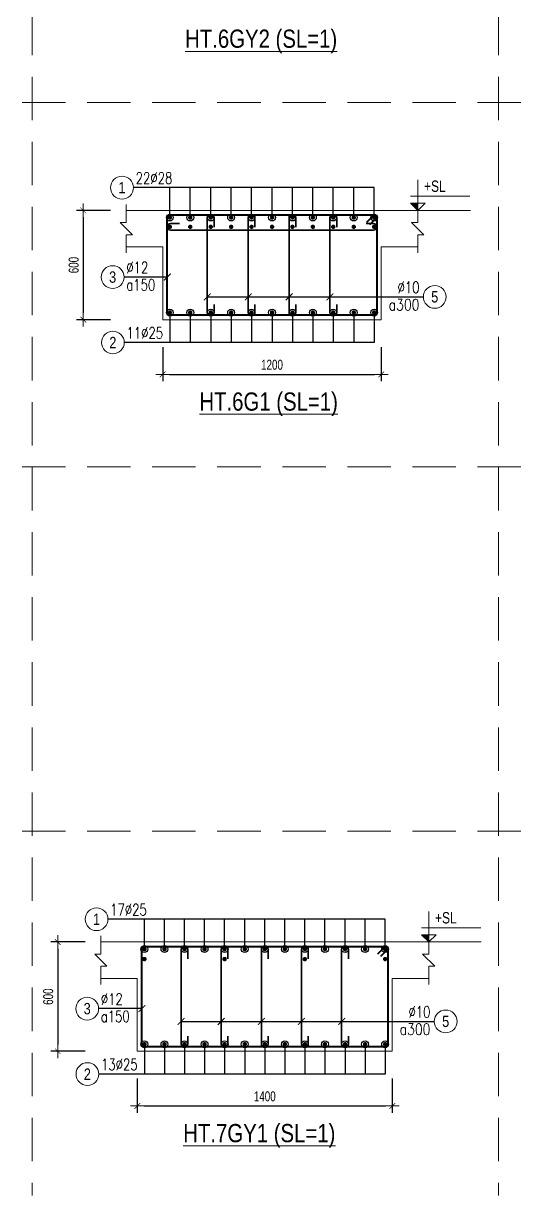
# Model space of a CAD drawing. Header units: millimetres. Extents: x 225489 to 327520, y -235866 to -221866.
# Drawn here: x 256713 to 259437, y -235866 to -229432 of the extents above; entities that cross this region are included whole.
import ezdxf
from ezdxf.enums import TextEntityAlignment as Align

# ---------------------------------------------------------------- set-up
doc = ezdxf.new("R2010")
doc.units = ezdxf.units.MM
doc.header["$PDMODE"] = 3
doc.linetypes.add('HIDDEN2', pattern=[4.7625, 3.175, -1.5875])
doc.layers.get('0').update_dxf_attribs({"lineweight": 20})
doc.layers.get('Defpoints').update_dxf_attribs({"color": 151, "lineweight": 9})
for name, color, linetype, lineweight in [('NDC_S_ANNO', 7, 'Continuous', 20), ('NDC_S_CONTINUOUS', 3, 'Continuous', 20), ('NDC_S_DIM', 1, 'Continuous', 15), ('NDC_S_HIDDEN', 8, 'HIDDEN2', 13), ('NDC_S_REBAR', 4, 'Continuous', 35), ('NDC_S_STIRRUP', 4, 'Continuous', 40), ('NDC_S_TEXT SYMBOL', 7, 'Continuous', 20), ('NDC_S_THIN LINE', 8, 'Continuous', 9), ('NDC_S_VN TEXT', 7, 'Continuous', 20)]:
    doc.layers.add(name, color=color, linetype=linetype, lineweight=lineweight)
doc.styles.add('ARIAL', font='arial.ttf', dxfattribs={"width": 0.8})
doc.styles.add('NDC_ANNO', font='', dxfattribs={"width": 0.8})
doc.styles.add('NDC_DIM', font='', dxfattribs={"width": 0.75})
doc.styles.add('NDC_EN TXT', font='romans.shx', dxfattribs={"width": 0.8})
doc.styles.get('NDC_ANNO').set_extended_font_data('Dotum')
doc.styles.get('NDC_DIM').set_extended_font_data('Dotum')
doc.dimstyles.new('NDC_dim_25', dxfattribs={"dimscale": 25, "dimtxt": 2.2, "dimasz": 1.5, "dimexe": 1.5, "dimexo": 2.5, "dimgap": 1, "dimtad": 1, "dimdec": 0, "dimzin": 0, "dimdsep": 46, "dimtxsty": 'NDC_DIM', "dimblk": 'DIMMARK', "dimcen": 0.09, "dimdle": 1.2, "dimclrd": 1, "dimclre": 1, "dimclrt": 3, "dimadec": 0, "dimazin": 0, "dimtfac": 1, "dimtdec": 0, "dimtix": 1, "dimtofl": 0, "dimtmove": 0, "dimatfit": 3, "dimfxl": 6, "dimfxlon": 1, "dimtolj": 1, "dimtzin": 0, "dimarcsym": 0})

# ---------------------------------------------------------------- blocks, each defined once
blk = doc.blocks.new('kata_block_TD')
at = {"color": 6, "linetype": 'ByBlock', "lineweight": -2, "style": 'ARIAL', "width": 0.8}
blk.add_attdef('SECTDET2', text='', height=5, dxfattribs=at).set_placement((0, 7.97), align=Align.CENTER)
at = {"color": 0, "linetype": 'ByBlock', "lineweight": -2, "style": 'ARIAL', "width": 0.8}
blk.add_attdef('SECTDET1', text='', height=5, dxfattribs=at).set_placement((0, 1.47), align=Align.CENTER)
at = {"color": 3, "lineweight": 25, "style": 'ARIAL', "width": 0.8}
blk.add_attdef('SSCALE', text='', height=2.5, dxfattribs=at).set_placement((0, -4), align=Align.CENTER)
blk = doc.blocks.new('kata_block_CT')
at = {"layer": 'NDC_S_ANNO'}
blk.add_hatch(color=3, dxfattribs=at).paths.add_polyline_path([(0, 1.6), (-1.61, 1.6), (0, 0)])
at = {"layer": 'NDC_S_ANNO', "ltscale": 50}
h = blk.add_hatch(dxfattribs=at)
h.set_pattern_fill('ANSI31', color=256, scale=1.406, style=0)
h.paths.add_polyline_path([(0, 1.6), (0, 0), (1.61, 1.6)])
for p, q in [((-1.59, 3.14), (11.47, 3.14)), ((11.56, 0), (-1.64, 0))]:
    blk.add_line(p, q, dxfattribs=at)
for points in [[(0, 6.69), (0, 0)], [(0, 0), (-1.61, 1.6), (0, 1.6)], [(0, 0), (1.61, 1.6), (0, 1.6)]]:
    blk.add_lwpolyline(points, dxfattribs=at)
at = {"layer": 'NDC_S_ANNO', "color": 8, "ltscale": 50}
blk.add_lwpolyline([(0, 0), (-1.61, 1.6), (0, 1.6)], dxfattribs=at)
at = {"layer": 'NDC_S_TEXT SYMBOL', "color": 3, "style": 'NDC_ANNO', "width": 0.8}
blk.add_attdef('CT', (1.41, 4.07), '', height=2.5, dxfattribs=at)
blk = doc.blocks.new('DIMMARK')
at = {"layer": 'NDC_S_DIM', "color": 1}
blk.add_line((-1.5, 0), (1, 0), dxfattribs=at)
at = {"layer": 'NDC_S_DIM', "color": 2, "const_width": 0.1}
blk.add_lwpolyline([(-0.42, -0.42), (0.42, 0.42)], dxfattribs=at)
blk = doc.blocks.new('*D146')
at = {"layer": 'Defpoints', "color": 0, "transparency": 16777216}
for p in [(257477.8, -231058.1), (258677.8, -231058.1), (258677.8, -231358.1)]:
    blk.add_point(p, dxfattribs=at)
at = {"layer": 'NDC_S_DIM', "color": 1, "lineweight": -2, "transparency": 16777216}
for p, q in [((257477.8, -231208.1), (257477.8, -231395.6)), ((258677.8, -231208.1), (258677.8, -231395.6)), ((257515.3, -231358.1), (258640.3, -231358.1))]:
    blk.add_line(p, q, dxfattribs=at)
at = {"layer": 'NDC_S_DIM', "color": 1, "lineweight": -2, "transparency": 16777216, "xscale": 37.5, "yscale": 37.5, "zscale": 37.5, "rotation": 180}
blk.add_blockref('DIMMARK', (257477.8, -231358.1), dxfattribs=at)
at = {"layer": 'NDC_S_DIM', "color": 1, "lineweight": -2, "transparency": 16777216, "xscale": 37.5, "yscale": 37.5, "zscale": 37.5}
blk.add_blockref('DIMMARK', (258677.8, -231358.1), dxfattribs=at)
at = {"layer": 'NDC_S_DIM', "color": 3, "transparency": 16777216, "insert": (258077.8, -231305.6), "char_height": 55, "attachment_point": 5, "style": 'NDC_DIM'}
blk.add_mtext('\\A1;1200', dxfattribs=at)
blk = doc.blocks.new('kata_block_THEP')
at = {"layer": 'NDC_S_REBAR', "color": 0}
for p, q in [((-0.5, 0), (0.5, 0)), ((-0.35, 0.35), (0.35, -0.35)), ((0.35, 0.35), (-0.35, -0.35)), ((0, 0.5), (0, -0.5))]:
    blk.add_line(p, q, dxfattribs=at)
at = {"layer": 'NDC_S_REBAR', "color": 0, "const_width": 0.0833}
blk.add_lwpolyline([(-0.5, 0, 1), (0.5, 0, 1), (-0.5, 0, 1)], format="xyb", dxfattribs=at)
blk = doc.blocks.new('*U11')
blk.add_circle((-2.5, 0), 2.5)
at = {"layer": 'NDC_S_VN TEXT', "color": 3, "style": 'NDC_EN TXT', "width": 0.75}
blk.add_attdef('DK1', (0.5, 0.85), '', height=2.5, dxfattribs=at)
at = {"layer": 'NDC_S_VN TEXT', "color": 7, "style": 'ARIAL', "width": 0.8}
blk.add_attdef('SH2', text='', height=2.5, dxfattribs=at).set_placement((-2.5, 0), align=Align.MIDDLE)
blk = doc.blocks.new('*U12')
blk.add_circle((-2.5, 0), 2.5)
at = {"layer": 'NDC_S_VN TEXT', "color": 3, "style": 'NDC_EN TXT', "width": 0.75}
for tag, p in [('DK1', (0.5, 0.85)), ('KC1', (0.5, -2.97))]:
    blk.add_attdef(tag, p, '', height=2.5, dxfattribs=at)
at = {"layer": 'NDC_S_VN TEXT', "color": 7, "style": 'ARIAL', "width": 0.8}
blk.add_attdef('SH2', text='', height=2.5, dxfattribs=at).set_placement((-2.5, 0), align=Align.MIDDLE)
blk = doc.blocks.new('*U15')
blk.add_circle((2.5, 0), 2.5)
at = {"layer": 'NDC_S_VN TEXT', "color": 3, "style": 'NDC_EN TXT'}
for tag, width, p in [('DK2', 0.75, (-0.85, 0.85)), ('KC2', 0.8, (-0.85, -2.97))]:
    blk.add_attdef(tag, text='', height=2.5, dxfattribs=dict(at, width=width)).set_placement(p, align=Align.RIGHT)
at = {"layer": 'NDC_S_VN TEXT', "color": 7, "style": 'ARIAL', "width": 0.8}
blk.add_attdef('SH3', text='', height=2.5, dxfattribs=at).set_placement((2.5, 0), align=Align.MIDDLE)
blk = doc.blocks.new('*D147')
at = {"layer": 'Defpoints', "color": 0, "transparency": 16777216}
for p in [(257547.4, -230458.1), (257041.4, -231058.1), (257547.4, -231058.1)]:
    blk.add_point(p, dxfattribs=at)
at = {"layer": 'NDC_S_DIM', "color": 1, "lineweight": -2, "transparency": 16777216}
for p, q in [((257191.4, -230458.1), (257003.9, -230458.1)), ((257041.4, -230495.6), (257041.4, -231020.6)), ((257191.4, -231058.1), (257003.9, -231058.1))]:
    blk.add_line(p, q, dxfattribs=at)
at = {"layer": 'NDC_S_DIM', "color": 1, "lineweight": -2, "transparency": 16777216, "xscale": 37.5, "yscale": 37.5, "zscale": 37.5}
for p, rotation in [((257041.4, -230458.1), 90), ((257041.4, -231058.1), 270)]:
    blk.add_blockref('DIMMARK', p, dxfattribs=dict(at, rotation=rotation))
at = {"layer": 'NDC_S_DIM', "color": 3, "transparency": 16777216, "insert": (256988.9, -230758.1), "char_height": 55, "attachment_point": 5, "rotation": 90, "style": 'NDC_DIM'}
blk.add_mtext('\\A1;600', dxfattribs=at)
blk = doc.blocks.new('*D168')
at = {"layer": 'Defpoints', "color": 0, "transparency": 16777216}
for p in [(257338, -235074), (258738, -235074), (258738, -235374)]:
    blk.add_point(p, dxfattribs=at)
at = {"layer": 'NDC_S_DIM', "color": 1, "lineweight": -2, "transparency": 16777216}
for p, q in [((257338, -235224), (257338, -235411.5)), ((258738, -235224), (258738, -235411.5)), ((257375.5, -235374), (258700.5, -235374))]:
    blk.add_line(p, q, dxfattribs=at)
at = {"layer": 'NDC_S_DIM', "color": 1, "lineweight": -2, "transparency": 16777216, "xscale": 37.5, "yscale": 37.5, "zscale": 37.5, "rotation": 180}
blk.add_blockref('DIMMARK', (257338, -235374), dxfattribs=at)
at = {"layer": 'NDC_S_DIM', "color": 1, "lineweight": -2, "transparency": 16777216, "xscale": 37.5, "yscale": 37.5, "zscale": 37.5}
blk.add_blockref('DIMMARK', (258738, -235374), dxfattribs=at)
at = {"layer": 'NDC_S_DIM', "color": 3, "transparency": 16777216, "insert": (258038, -235321.5), "char_height": 55, "attachment_point": 5, "style": 'NDC_DIM'}
blk.add_mtext('\\A1;1400', dxfattribs=at)
blk = doc.blocks.new('*D169')
at = {"layer": 'Defpoints', "color": 0, "transparency": 16777216}
for p in [(257407.6, -234474), (256901.6, -235074), (257407.6, -235074)]:
    blk.add_point(p, dxfattribs=at)
at = {"layer": 'NDC_S_DIM', "color": 1, "lineweight": -2, "transparency": 16777216}
for p, q in [((257051.6, -234474), (256864.1, -234474)), ((256901.6, -234511.5), (256901.6, -235036.5)), ((257051.6, -235074), (256864.1, -235074))]:
    blk.add_line(p, q, dxfattribs=at)
at = {"layer": 'NDC_S_DIM', "color": 1, "lineweight": -2, "transparency": 16777216, "xscale": 37.5, "yscale": 37.5, "zscale": 37.5}
for p, rotation in [((256901.6, -234474), 90), ((256901.6, -235074), 270)]:
    blk.add_blockref('DIMMARK', p, dxfattribs=dict(at, rotation=rotation))
at = {"layer": 'NDC_S_DIM', "color": 3, "transparency": 16777216, "insert": (256849.1, -234774), "char_height": 55, "attachment_point": 5, "rotation": 90, "style": 'NDC_DIM'}
blk.add_mtext('\\A1;600', dxfattribs=at)

msp = doc.modelspace()

# ---------------------------------------------------------------- linework, layer by layer
at = {"layer": 'NDC_S_CONTINUOUS'}
for points in [[(257277.8, -230458.1), (257477.8, -230458.1), (257477.8, -230458.1), (258677.8, -230458.1), (258677.8, -230458.1), (258877.8, -230458.1)], [(257277.8, -230658.1), (257477.8, -230658.1), (257477.8, -231058.1), (258677.8, -231058.1), (258677.8, -230658.1), (258877.8, -230658.1)], [(257138, -234474), (257338, -234474), (257338, -234474), (258738, -234474), (258738, -234474), (258938, -234474)], [(257138, -234674), (257338, -234674), (257338, -235074), (258738, -235074), (258738, -234674), (258938, -234674)]]:
    msp.add_lwpolyline(points, dxfattribs=at)
at = {"layer": 'NDC_S_HIDDEN', "ltscale": 75}
for p, q in [((256760.4, -221865.9), (256760.4, -235865.9)), ((259321.9, -221865.9), (259321.9, -235865.9)), ((264445, -229865.9), (246514.4, -229865.9)), ((264445, -231865.9), (246514.4, -231865.9)), ((264445, -233865.9), (246514.4, -233865.9))]:
    msp.add_line(p, q, dxfattribs=at)
at = {"layer": 'NDC_S_REBAR'}
for points in [[(257570.1, -230529.7), (257521.2, -230529.7, 1), (257521.2, -230566.6), (258634.3, -230566.6, 1), (258634.3, -230529.7), (258595.1, -230529.7, -0.414214)], [(257759.5, -230550.4), (257759.5, -230501.5, 1), (257722.6, -230501.5), (257722.6, -231014.6, 1), (257759.5, -231014.6), (257759.5, -230975.4, -0.414214)], [(257984.1, -230550.4), (257984.1, -230501.5, 1), (257947.3, -230501.5), (257947.3, -231014.6, 1), (257984.1, -231014.6), (257984.1, -230975.4, -0.414214)], [(258208.5, -230550.4), (258208.5, -230501.5, 1), (258171.7, -230501.5), (258171.7, -231014.6, 1), (258208.5, -231014.6), (258208.5, -230975.4, -0.414214)], [(258432.9, -230550.4), (258432.9, -230501.5, 1), (258396.1, -230501.5), (258396.1, -231014.6, 1), (258432.9, -231014.6), (258432.9, -230975.4, -0.414214)], [(257615.9, -234566.3), (257615.9, -234517.4, 1), (257579, -234517.4), (257579, -235030.5, 1), (257615.9, -235030.5), (257615.9, -234991.3, -0.414214)], [(257835.9, -234566.3), (257835.9, -234517.4, 1), (257799.1, -234517.4), (257799.1, -235030.5, 1), (257835.9, -235030.5), (257835.9, -234991.3, -0.414214)], [(258056.3, -234566.3), (258056.3, -234517.4, 1), (258019.4, -234517.4), (258019.4, -235030.5, 1), (258056.3, -235030.5), (258056.3, -234991.3, -0.414214)], [(258276.6, -234566.3), (258276.6, -234517.4, 1), (258239.7, -234517.4), (258239.7, -235030.5, 1), (258276.6, -235030.5), (258276.6, -234991.3, -0.414214)], [(258496.9, -234566.3), (258496.9, -234517.4, 1), (258460.1, -234517.4), (258460.1, -235030.5, 1), (258496.9, -235030.5), (258496.9, -234991.3, -0.414214)]]:
    msp.add_lwpolyline(points, format="xyb", dxfattribs=at)
at = {"layer": 'NDC_S_STIRRUP'}
for points in [[(258598.8, -230523.1), (258638.8, -230483.1, -0.414214), (258652.8, -230497.1), (258652.8, -231019.1, -0.414214), (258638.8, -231033.1), (257516.8, -231033.1, -0.414214), (257502.8, -231019.1), (257502.8, -230497.1, -0.414214), (257516.8, -230483.1), (258638.8, -230483.1, -0.414214), (258652.8, -230497.1), (258612.8, -230537.1)], [(258659, -234539), (258699, -234499, -0.414214), (258713, -234513), (258713, -235035, -0.414214), (258699, -235049), (257377, -235049, -0.414214), (257363, -235035), (257363, -234513, -0.414214), (257377, -234499), (258699, -234499, -0.414214), (258713, -234513), (258673, -234553)]]:
    msp.add_lwpolyline(points, format="xyb", dxfattribs=at)
at = {"layer": 'NDC_S_THIN LINE'}
for points in [[(257277.8, -230691.4), (257277.8, -230591.4), (257311.1, -230591.4), (257244.4, -230524.7), (257277.8, -230524.7), (257277.8, -230424.7)], [(258877.8, -230691.4), (258877.8, -230591.4), (258911.1, -230591.4), (258844.4, -230524.7), (258877.8, -230524.7), (258877.8, -230424.7)], [(257138, -234707.3), (257138, -234607.3), (257171.3, -234607.3), (257104.6, -234540.6), (257138, -234540.6), (257138, -234440.6)], [(258938, -234707.3), (258938, -234607.3), (258971.3, -234607.3), (258904.6, -234540.6), (258938, -234540.6), (258938, -234440.6)]]:
    msp.add_lwpolyline(points, dxfattribs=at)

# ---------------------------------------------------------------- block references
at = {"layer": 'NDC_S_REBAR', "xscale": 22, "yscale": 22, "zscale": 22}
for p in [(257516.8, -230497.1), (257516.8, -230548.1), (257629, -230497.1), (257629, -230548.1), (257741.2, -230497.1), (257741.2, -230548.1), (257853.4, -230497.1), (257853.4, -230548.1), (257965.6, -230497.1), (257965.6, -230548.1), (258077.8, -230497.1), (258077.8, -230548.1), (258190, -230497.1), (258190, -230548.1), (258302.2, -230497.1), (258302.2, -230548.1), (258414.4, -230497.1), (258414.4, -230548.1), (258526.6, -230497.1), (258526.6, -230548.1), (258638.8, -230497.1), (258638.8, -230548.1), (257516.8, -231019.1), (257629, -231019.1), (257741.2, -231019.1), (257853.4, -231019.1), (257965.6, -231019.1), (258077.8, -231019.1), (258190, -231019.1), (258302.2, -231019.1), (258414.4, -231019.1), (258526.6, -231019.1), (258638.8, -231019.1), (257377, -234513), (257487.1, -234513), (257597.3, -234513), (257707.5, -234513), (257817.6, -234513), (257927.8, -234513), (258038, -234513), (258148.1, -234513), (258258.3, -234513), (258368.5, -234513), (258478.6, -234513), (258588.8, -234513), (258699, -234513), (257377, -234567.4), (257817.6, -234567.4), (258258.2, -234568.3), (258699, -234567.4), (257377, -235035), (257487.1, -235035), (257597.3, -235035), (257707.5, -235035), (257817.6, -235035), (257927.8, -235035), (258038, -235035), (258148.1, -235035), (258258.3, -235035), (258368.5, -235035), (258478.6, -235035), (258588.8, -235035), (258699, -235035)]:
    msp.add_blockref('kata_block_THEP', p, dxfattribs=at)
at = {"layer": 'NDC_S_THIN LINE', "xscale": 25, "yscale": 25, "zscale": 25}
for name, p, values in [('*U11', (257316.8, -230333.1), {'SH2': '1', 'DK1': '22%%c28'}), ('*U12', (257265.3, -230823.9), {'SH2': '3', 'DK1': '%%c12', 'KC1': 'a150'}), ('*U15', (258908.8, -230932.8), {'SH3': '5', 'DK2': '%%c10', 'KC2': 'a300'}), ('*U11', (257266.5, -231183.1), {'SH2': '2', 'DK1': '11%%c25'}), ('*U11', (257177, -234349), {'SH2': '1', 'DK1': '17%%c25'}), ('*U12', (257125.5, -234839.8), {'SH2': '3', 'DK1': '%%c12', 'KC1': 'a150'}), ('*U15', (258969, -234910), {'SH3': '5', 'DK2': '%%c10', 'KC2': 'a300'}), ('*U11', (257126.6, -235199), {'SH2': '2', 'DK1': '13%%c25'})]:
    msp.add_blockref(name, p, dxfattribs=at).add_auto_attribs(values)
at = {"layer": 'NDC_S_VN TEXT'}
ref = msp.add_blockref('kata_block_TD', (258018.2, -229594.8), dxfattribs=dict(at, xscale=20, yscale=20, zscale=20))
ref.add_attrib('SECTDET1', '%%uHT.6GY2 (SL=1)', dxfattribs={"layer": '0', "color": 0, "linetype": 'ByBlock', "lineweight": -2, "height": 100, "style": 'ARIAL', "width": 0.8}).set_placement((258018.2, -229565.4), align=Align.CENTER)
at = {"layer": 'NDC_S_VN TEXT', "xscale": 25, "yscale": 25, "zscale": 25}
for p in [(258877.8, -230458.1), (258938, -234474)]:
    msp.add_blockref('kata_block_CT', p, dxfattribs=at).add_auto_attribs({'CT': '+SL'})
at = {"layer": 'NDC_S_VN TEXT'}
ref = msp.add_blockref('kata_block_TD', (258059.3, -231586.7), dxfattribs=dict(at, xscale=20, yscale=20, zscale=20))
ref.add_attrib('SECTDET1', '%%uHT.6G1 (SL=1)', dxfattribs={"layer": '0', "color": 0, "linetype": 'ByBlock', "lineweight": -2, "height": 100, "style": 'ARIAL', "width": 0.8}).set_placement((258059.3, -231557.2), align=Align.CENTER)
ref = msp.add_blockref('kata_block_TD', (258008, -235602.6), dxfattribs=dict(at, xscale=20, yscale=20, zscale=20))
ref.add_attrib('SECTDET1', '%%uHT.7GY1 (SL=1)', dxfattribs={"layer": '0', "color": 0, "linetype": 'ByBlock', "lineweight": -2, "height": 100, "style": 'ARIAL', "width": 0.8}).set_placement((258008, -235573.1), align=Align.CENTER)

# ---------------------------------------------------------------- dimensions: what is measured, and where the dimension line sits
at = {"layer": 'NDC_S_DIM'}
for base, p1, p2, picture, middle in [((257041.4, -231058.1), (257547.4, -230458.1), (257547.4, -231058.1), '*D147', (256988.9, -230758.1)), ((256901.6, -235074), (257407.6, -234474), (257407.6, -235074), '*D169', (256849.1, -234774))]:
    dim = msp.add_linear_dim(base=base, p1=p1, p2=p2, angle=270, dimstyle='NDC_dim_25', dxfattribs=at)
    dim.commit()
    dim.dimension.update_dxf_attribs({"geometry": picture, "text_midpoint": middle})
for base, p1, p2, picture, middle in [((258677.8, -231358.1), (257477.8, -231058.1), (258677.8, -231058.1), '*D146', (258077.8, -231305.6)), ((258738, -235374), (257338, -235074), (258738, -235074), '*D168', (258038, -235321.5))]:
    dim = msp.add_linear_dim(base=base, p1=p1, p2=p2, dimstyle='NDC_dim_25', dxfattribs=at)
    dim.commit()
    dim.dimension.update_dxf_attribs({"geometry": picture, "text_midpoint": middle})

# ---------------------------------------------------------------- leaders
at = {"layer": 'NDC_S_THIN LINE'}
for points, override in [([(257516.8, -230497.1), (257516.8, -230333.1), (257316.8, -230333.1)], {"dimldrblk": 'DotBlank'}), ([(258638.8, -230497.1), (258638.8, -230333.1), (257316.8, -230333.1)], {"dimldrblk": 'DotBlank'}), ([(257629, -230497.1), (257629, -230333.1), (257429, -230333.1)], {"dimldrblk": 'DotBlank'}), ([(257741.2, -230497.1), (257741.2, -230333.1), (257541.2, -230333.1)], {"dimldrblk": 'DotBlank'}), ([(257853.4, -230497.1), (257853.4, -230333.1), (257653.4, -230333.1)], {"dimldrblk": 'DotBlank'}), ([(257965.6, -230497.1), (257965.6, -230333.1), (257765.6, -230333.1)], {"dimldrblk": 'DotBlank'}), ([(258077.8, -230497.1), (258077.8, -230333.1), (257877.8, -230333.1)], {"dimldrblk": 'DotBlank'}), ([(258190, -230497.1), (258190, -230333.1), (257990, -230333.1)], {"dimldrblk": 'DotBlank'}), ([(258302.2, -230497.1), (258302.2, -230333.1), (258102.2, -230333.1)], {"dimldrblk": 'DotBlank'}), ([(258414.4, -230497.1), (258414.4, -230333.1), (258214.4, -230333.1)], {"dimldrblk": 'DotBlank'}), ([(258526.6, -230497.1), (258526.6, -230333.1), (258326.6, -230333.1)], {"dimldrblk": 'DotBlank'}), ([(257502.8, -230823.9), (257265.3, -230823.9)], {"dimldrblk": 'ArchTick'}), ([(257722.6, -230932.8), (258908.8, -230932.8)], {"dimldrblk": 'ArchTick'}), ([(257947.3, -230932.8), (258908.8, -230932.8)], {"dimldrblk": 'ArchTick'}), ([(258171.7, -230932.8), (258908.8, -230932.8)], {"dimldrblk": 'ArchTick'}), ([(258396.1, -230932.8), (258908.8, -230932.8)], {"dimldrblk": 'ArchTick'}), ([(257516.8, -231019.1), (257516.8, -231183.1), (257266.5, -231183.1)], {"dimldrblk": 'DotBlank'}), ([(258638.8, -231019.1), (258638.8, -231183.1), (257266.5, -231183.1)], {"dimldrblk": 'DotBlank'}), ([(257629, -231019.1), (257629, -231183.1), (257429, -231183.1)], {"dimldrblk": 'DotBlank'}), ([(257741.2, -231019.1), (257741.2, -231183.1), (257541.2, -231183.1)], {"dimldrblk": 'DotBlank'}), ([(257853.4, -231019.1), (257853.4, -231183.1), (257653.4, -231183.1)], {"dimldrblk": 'DotBlank'}), ([(257965.6, -231019.1), (257965.6, -231183.1), (257765.6, -231183.1)], {"dimldrblk": 'DotBlank'}), ([(258077.8, -231019.1), (258077.8, -231183.1), (257877.8, -231183.1)], {"dimldrblk": 'DotBlank'}), ([(258190, -231019.1), (258190, -231183.1), (257990, -231183.1)], {"dimldrblk": 'DotBlank'}), ([(258302.2, -231019.1), (258302.2, -231183.1), (258102.2, -231183.1)], {"dimldrblk": 'DotBlank'}), ([(258414.4, -231019.1), (258414.4, -231183.1), (258214.4, -231183.1)], {"dimldrblk": 'DotBlank'}), ([(258526.6, -231019.1), (258526.6, -231183.1), (258326.6, -231183.1)], {"dimldrblk": 'DotBlank'}), ([(257377, -234513), (257377, -234349), (257177, -234349)], {"dimldrblk": 'DotBlank'}), ([(258699, -234513), (258699, -234349), (257177, -234349)], {"dimldrblk": 'DotBlank'}), ([(257487.1, -234513), (257487.1, -234349), (257287.1, -234349)], {"dimldrblk": 'DotBlank'}), ([(257597.3, -234513), (257597.3, -234349), (257397.3, -234349)], {"dimldrblk": 'DotBlank'}), ([(257707.5, -234513), (257707.5, -234349), (257507.5, -234349)], {"dimldrblk": 'DotBlank'}), ([(257817.6, -234513), (257817.6, -234349), (257617.6, -234349)], {"dimldrblk": 'DotBlank'}), ([(257927.8, -234513), (257927.8, -234349), (257727.8, -234349)], {"dimldrblk": 'DotBlank'}), ([(258038, -234513), (258038, -234349), (257838, -234349)], {"dimldrblk": 'DotBlank'}), ([(258148.1, -234513), (258148.1, -234349), (257948.1, -234349)], {"dimldrblk": 'DotBlank'}), ([(258258.3, -234513), (258258.3, -234349), (258058.3, -234349)], {"dimldrblk": 'DotBlank'}), ([(258368.5, -234513), (258368.5, -234349), (258168.5, -234349)], {"dimldrblk": 'DotBlank'}), ([(258478.6, -234513), (258478.6, -234349), (258278.6, -234349)], {"dimldrblk": 'DotBlank'}), ([(258588.8, -234513), (258588.8, -234349), (258388.8, -234349)], {"dimldrblk": 'DotBlank'}), ([(257363, -234839.8), (257125.5, -234839.8)], {"dimldrblk": 'ArchTick'}), ([(257579, -234910), (258969, -234910)], {"dimldrblk": 'ArchTick'}), ([(257799.1, -234910), (258969, -234910)], {"dimldrblk": 'ArchTick'}), ([(258019.4, -234910), (258969, -234910)], {"dimldrblk": 'ArchTick'}), ([(258239.7, -234910), (258591.6, -234910)], {"dimldrblk": 'ArchTick'}), ([(258460.1, -234910), (258780.2, -234910)], {"dimldrblk": 'ArchTick'}), ([(257377, -235035), (257377, -235199), (257126.6, -235199)], {"dimldrblk": 'DotBlank'}), ([(258699, -235035), (258699, -235199), (257126.6, -235199)], {"dimldrblk": 'DotBlank'}), ([(257487.1, -235035), (257487.1, -235199), (257236.8, -235199)], {"dimldrblk": 'DotBlank'}), ([(257597.3, -235035), (257597.3, -235199), (257347, -235199)], {"dimldrblk": 'DotBlank'}), ([(257707.5, -235035), (257707.5, -235199), (257457.1, -235199)], {"dimldrblk": 'DotBlank'}), ([(257817.6, -235035), (257817.6, -235199), (257567.3, -235199)], {"dimldrblk": 'DotBlank'}), ([(257927.8, -235035), (257927.8, -235199), (257677.5, -235199)], {"dimldrblk": 'DotBlank'}), ([(258038, -235035), (258038, -235199), (257787.6, -235199)], {"dimldrblk": 'DotBlank'}), ([(258148.1, -235035), (258148.1, -235199), (257897.8, -235199)], {"dimldrblk": 'DotBlank'}), ([(258258.3, -235035), (258258.3, -235199), (258008, -235199)], {"dimldrblk": 'DotBlank'}), ([(258368.5, -235035), (258368.5, -235199), (258118.1, -235199)], {"dimldrblk": 'DotBlank'}), ([(258478.6, -235035), (258478.6, -235199), (258228.3, -235199)], {"dimldrblk": 'DotBlank'}), ([(258588.8, -235035), (258588.8, -235199), (258338.5, -235199)], {"dimldrblk": 'DotBlank'})]:
    msp.add_leader(points, dimstyle='NDC_dim_25', override=override, dxfattribs=at)

doc.saveas('drawing.dxf')
